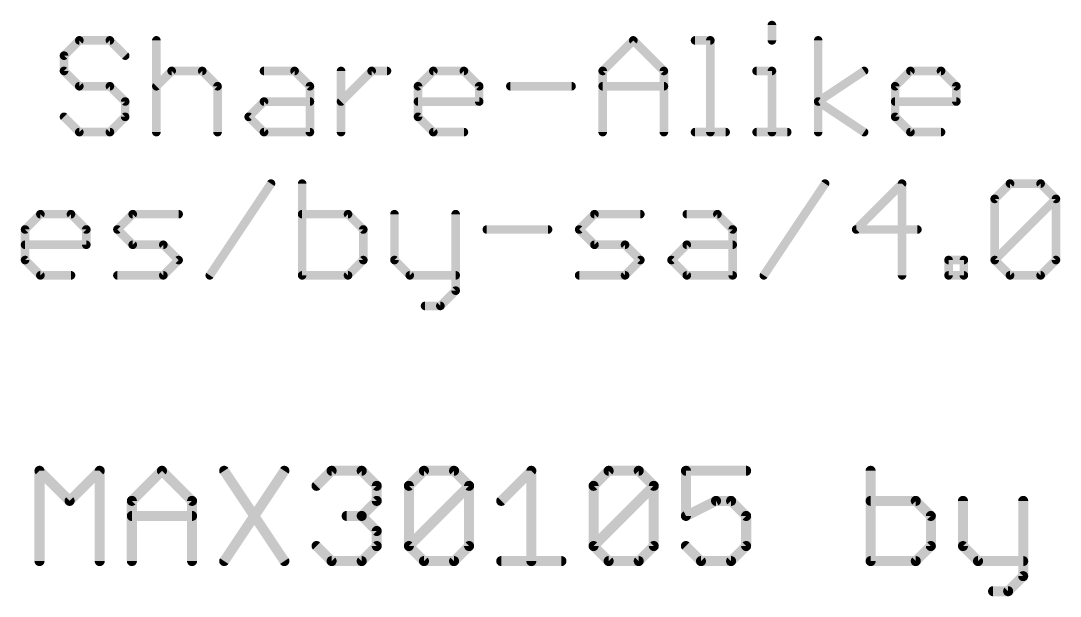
# Model space of a CAD drawing. Extents: x -23 to 84, y -20 to 26.
# Drawn here: x 49.3 to 67.73, y -19.58 to -9.38 of the extents above; entities that cross this region are included whole.
import ezdxf

# ---------------------------------------------------------------- set-up
doc = ezdxf.new("R2010")
doc.units = 0
doc.layers.add('51', color=53, linetype='CONTINUOUS')

msp = doc.modelspace()

# ---------------------------------------------------------------- linework, layer by layer
at = {"layer": '51'}
for points, const_width in [([(62.6195, -9.4556), (62.6195, -9.7268)], 0.1524), ([(50.3408, -9.7268), (50.0697, -9.998)], 0.1524), ([(50.8831, -9.7268), (50.3408, -9.7268)], 0.1524), ([(51.1543, -9.998), (50.8831, -9.7268)], 0.1524), ([(51.7068, -9.7268), (51.7068, -11.3538)], 0.1524), ([(59.6197, -10.2691), (60.1621, -9.7268)], 0.1524), ([(60.1621, -9.7268), (60.7044, -10.2691)], 0.1524), ([(61.2569, -9.7268), (61.5281, -9.7268)], 0.1524), ([(61.5281, -9.7268), (61.5281, -11.3538)], 0.1524), ([(63.4398, -11.3538), (63.4398, -9.7268)], 0.1524), ([(50.0697, -9.998), (50.0697, -10.2691)], 0.1524), ([(50.0697, -10.2691), (50.3408, -10.5403)], 0.1524), ([(51.7068, -10.5403), (51.978, -10.2691)], 0.1524), ([(51.978, -10.2691), (52.5203, -10.2691)], 0.1524), ([(52.5203, -10.2691), (52.7915, -10.5403)], 0.1524), ([(53.6151, -10.2691), (54.1575, -10.2691)], 0.1524), ([(54.1575, -10.2691), (54.4286, -10.5403)], 0.1524), ([(54.9811, -11.3538), (54.9811, -10.2691)], 0.1524), ([(54.9811, -10.8115), (55.5235, -10.2691)], 0.1524), ([(55.5235, -10.2691), (55.7946, -10.2691)], 0.1524), ([(56.3454, -10.5403), (56.6166, -10.2691)], 0.1524), ([(56.6166, -10.2691), (57.1589, -10.2691)], 0.1524), ([(57.1589, -10.2691), (57.4301, -10.5403)], 0.1524), ([(59.6197, -11.3538), (59.6197, -10.2691)], 0.1524), ([(60.7044, -10.2691), (60.7044, -11.3538)], 0.1524), ([(62.3483, -10.2691), (62.6195, -10.2691)], 0.1524), ([(62.6195, -10.2691), (62.6195, -11.3538)], 0.1524), ([(63.4398, -10.8115), (64.2533, -10.2691)], 0.1524), ([(64.8041, -10.5403), (65.0752, -10.2691)], 0.1524), ([(65.0752, -10.2691), (65.6176, -10.2691)], 0.1524), ([(65.6176, -10.2691), (65.8887, -10.5403)], 0.1524), ([(50.3408, -10.5403), (50.8831, -10.5403)], 0.1524), ([(50.8831, -10.5403), (51.1543, -10.8115)], 0.1524), ([(52.7915, -10.5403), (52.7915, -11.3538)], 0.1524), ([(54.4286, -10.5403), (54.4286, -11.3538)], 0.1524), ([(56.3454, -11.0826), (56.3454, -10.5403)], 0.1524), ([(57.4301, -10.5403), (57.4301, -10.8115)], 0.1524), ([(57.9826, -10.5403), (59.0672, -10.5403)], 0.1524), ([(59.6197, -10.5403), (60.7044, -10.5403)], 0.1524), ([(64.8041, -11.0826), (64.8041, -10.5403)], 0.1524), ([(65.8887, -10.5403), (65.8887, -10.8115)], 0.1524), ([(51.1543, -10.8115), (51.1543, -11.0826)], 0.1524), ([(53.344, -11.0826), (53.6151, -10.8115)], 0.1524), ([(53.6151, -10.8115), (54.4286, -10.8115)], 0.1524), ([(57.4301, -10.8115), (56.3454, -10.8115)], 0.1524), ([(64.2533, -11.3538), (63.4398, -10.8115)], 0.1524), ([(65.8887, -10.8115), (64.8041, -10.8115)], 0.1524), ([(50.3408, -11.3538), (50.0697, -11.0826)], 0.1524), ([(51.1543, -11.0826), (50.8831, -11.3538)], 0.1524), ([(53.6151, -11.3538), (53.344, -11.0826)], 0.1524), ([(56.6166, -11.3538), (56.3454, -11.0826)], 0.1524), ([(65.0752, -11.3538), (64.8041, -11.0826)], 0.1524), ([(50.8831, -11.3538), (50.3408, -11.3538)], 0.1524), ([(54.4286, -11.3538), (53.6151, -11.3538)], 0.1524), ([(57.1589, -11.3538), (56.6166, -11.3538)], 0.1524), ([(61.2569, -11.3538), (61.7992, -11.3538)], 0.1524), ([(62.3483, -11.3538), (62.8907, -11.3538)], 0.1524), ([(65.6176, -11.3538), (65.0752, -11.3538)], 0.1524), ([(52.6538, -13.8938), (53.7385, -12.2668)], 0.1524), ([(54.291, -12.2668), (54.291, -13.8938)], 0.1524), ([(62.4767, -13.8938), (63.5614, -12.2668)], 0.1524), ([(64.9274, -12.2668), (64.1139, -13.0803)], 0.1524), ([(64.9274, -13.8938), (64.9274, -12.2668)], 0.1524), ([(66.5696, -12.538), (66.8408, -12.2668)], 0.1524), ([(66.8408, -12.2668), (67.3831, -12.2668)], 0.1524), ([(67.3831, -12.2668), (67.6543, -12.538)], 0.1524), ([(66.5696, -13.6226), (66.5696, -12.538)], 0.1524), ([(66.5696, -13.6226), (67.6543, -12.538)], 0.1524), ([(67.6543, -12.538), (67.6543, -13.6226)], 0.1524), ([(49.3795, -13.0803), (49.6506, -12.8091)], 0.1524), ([(49.6506, -12.8091), (50.193, -12.8091)], 0.1524), ([(50.193, -12.8091), (50.4641, -13.0803)], 0.1524), ([(51.0166, -13.0803), (51.2878, -12.8091)], 0.1524), ([(51.2878, -12.8091), (52.1013, -12.8091)], 0.1524), ([(55.1044, -12.8091), (54.291, -12.8091)], 0.1524), ([(55.3756, -13.0803), (55.1044, -12.8091)], 0.1524), ([(55.9281, -12.8091), (55.9281, -13.6226)], 0.1524), ([(57.0128, -12.8091), (57.0128, -14.165)], 0.1524), ([(59.2024, -13.0803), (59.4736, -12.8091)], 0.1524), ([(59.4736, -12.8091), (60.2871, -12.8091)], 0.1524), ([(61.1107, -12.8091), (61.6531, -12.8091)], 0.1524), ([(61.6531, -12.8091), (61.9242, -13.0803)], 0.1524), ([(49.3795, -13.6226), (49.3795, -13.0803)], 0.1524), ([(50.4641, -13.0803), (50.4641, -13.3515)], 0.1524), ([(51.2878, -13.3515), (51.0166, -13.0803)], 0.1524), ([(55.3756, -13.6226), (55.3756, -13.0803)], 0.1524), ([(57.5653, -13.0803), (58.6499, -13.0803)], 0.1524), ([(59.4736, -13.3515), (59.2024, -13.0803)], 0.1524), ([(61.9242, -13.0803), (61.9242, -13.8938)], 0.1524), ([(64.1139, -13.0803), (65.1985, -13.0803)], 0.1524), ([(50.4641, -13.3515), (49.3795, -13.3515)], 0.1524), ([(51.8301, -13.3515), (51.2878, -13.3515)], 0.1524), ([(52.1013, -13.6226), (51.8301, -13.3515)], 0.1524), ([(60.0159, -13.3515), (59.4736, -13.3515)], 0.1524), ([(60.2871, -13.6226), (60.0159, -13.3515)], 0.1524), ([(60.8396, -13.6226), (61.1107, -13.3515)], 0.1524), ([(61.1107, -13.3515), (61.9242, -13.3515)], 0.1524), ([(49.6506, -13.8938), (49.3795, -13.6226)], 0.1524), ([(51.8301, -13.8938), (52.1013, -13.6226)], 0.1524), ([(55.1044, -13.8938), (55.3756, -13.6226)], 0.1524), ([(55.9281, -13.6226), (56.1993, -13.8938)], 0.1524), ([(60.0159, -13.8938), (60.2871, -13.6226)], 0.1524), ([(61.1107, -13.8938), (60.8396, -13.6226)], 0.1524), ([(65.751, -13.8938), (65.751, -13.6226)], 0.1524), ([(65.751, -13.6226), (66.0222, -13.6226)], 0.1524), ([(66.0222, -13.6226), (66.0222, -13.8938)], 0.1524), ([(66.8408, -13.8938), (66.5696, -13.6226)], 0.1524), ([(67.6543, -13.6226), (67.3831, -13.8938)], 0.1524), ([(50.193, -13.8938), (49.6506, -13.8938)], 0.1524), ([(51.0166, -13.8938), (51.8301, -13.8938)], 0.1524), ([(54.291, -13.8938), (55.1044, -13.8938)], 0.1524), ([(56.1993, -13.8938), (57.0128, -13.8938)], 0.1524), ([(59.2024, -13.8938), (60.0159, -13.8938)], 0.1524), ([(61.9242, -13.8938), (61.1107, -13.8938)], 0.1524), ([(66.0222, -13.8938), (65.751, -13.8938)], 0.1524), ([(67.3831, -13.8938), (66.8408, -13.8938)], 0.1524), ([(57.0128, -14.165), (56.7416, -14.4361)], 0.1524), ([(56.7416, -14.4361), (56.4704, -14.4361)], 0.1524), ([(49.6349, -18.9611), (49.6349, -17.3595)], 0.1778), ([(49.6349, -17.3595), (50.1688, -17.8934)], 0.1778), ([(50.1688, -17.8934), (50.7027, -17.3595)], 0.1778), ([(50.7027, -17.3595), (50.7027, -18.9611)], 0.1778), ([(51.2721, -17.8934), (51.806, -17.3595)], 0.1778), ([(51.806, -17.3595), (52.3398, -17.8934)], 0.1778), ([(52.9093, -17.3595), (53.977, -18.9611)], 0.1778), ([(53.977, -17.3595), (52.9093, -18.9611)], 0.1778), ([(54.5464, -17.6265), (54.8133, -17.3595)], 0.1778), ([(54.8133, -17.3595), (55.3472, -17.3595)], 0.1778), ([(55.3472, -17.3595), (55.6141, -17.6265)], 0.1778), ([(56.1836, -17.6265), (56.4505, -17.3595)], 0.1778), ([(56.4505, -17.3595), (56.9844, -17.3595)], 0.1778), ([(56.9844, -17.3595), (57.2513, -17.6265)], 0.1778), ([(57.8207, -17.8934), (58.3546, -17.3595)], 0.1778), ([(58.3546, -17.3595), (58.3546, -18.9611)], 0.1778), ([(59.4579, -17.6265), (59.7248, -17.3595)], 0.1778), ([(59.7248, -17.3595), (60.2587, -17.3595)], 0.1778), ([(60.2587, -17.3595), (60.5256, -17.6265)], 0.1778), ([(62.1628, -17.3595), (61.095, -17.3595)], 0.1778), ([(61.095, -17.3595), (61.095, -18.1603)], 0.1778), ([(64.3694, -17.3595), (64.3694, -18.9611)], 0.1778), ([(55.6141, -17.6265), (55.6141, -17.8934)], 0.1778), ([(56.1836, -18.6942), (56.1836, -17.6265)], 0.1778), ([(56.1836, -18.6942), (57.2513, -17.6265)], 0.1778), ([(57.2513, -17.6265), (57.2513, -18.6942)], 0.1778), ([(59.4579, -18.6942), (59.4579, -17.6265)], 0.1778), ([(59.4579, -18.6942), (60.5256, -17.6265)], 0.1778), ([(60.5256, -17.6265), (60.5256, -18.6942)], 0.1778), ([(51.2721, -18.9611), (51.2721, -17.8934)], 0.1778), ([(52.3398, -17.8934), (52.3398, -18.9611)], 0.1778), ([(55.6141, -17.8934), (55.3472, -18.1603)], 0.1778), ([(61.095, -18.1603), (61.6289, -17.8934)], 0.1778), ([(61.6289, -17.8934), (61.8958, -17.8934)], 0.1778), ([(61.8958, -17.8934), (62.1628, -18.1603)], 0.1778), ([(65.1701, -17.8934), (64.3694, -17.8934)], 0.1778), ([(65.4371, -18.1603), (65.1701, -17.8934)], 0.1778), ([(66.0065, -17.8934), (66.0065, -18.6942)], 0.1778), ([(67.0742, -17.8934), (67.0742, -19.228)], 0.1778), ([(51.2721, -18.1603), (52.3398, -18.1603)], 0.1778), ([(55.3472, -18.1603), (55.0803, -18.1603)], 0.1778), ([(55.3472, -18.1603), (55.6141, -18.4272)], 0.1778), ([(62.1628, -18.1603), (62.1628, -18.6942)], 0.1778), ([(65.4371, -18.6942), (65.4371, -18.1603)], 0.1778), ([(55.6141, -18.4272), (55.6141, -18.6942)], 0.1778), ([(54.8133, -18.9611), (54.5464, -18.6942)], 0.1778), ([(55.6141, -18.6942), (55.3472, -18.9611)], 0.1778), ([(56.4505, -18.9611), (56.1836, -18.6942)], 0.1778), ([(57.2513, -18.6942), (56.9844, -18.9611)], 0.1778), ([(59.7248, -18.9611), (59.4579, -18.6942)], 0.1778), ([(60.5256, -18.6942), (60.2587, -18.9611)], 0.1778), ([(61.362, -18.9611), (61.095, -18.6942)], 0.1778), ([(62.1628, -18.6942), (61.8958, -18.9611)], 0.1778), ([(65.1701, -18.9611), (65.4371, -18.6942)], 0.1778), ([(66.0065, -18.6942), (66.2734, -18.9611)], 0.1778), ([(55.3472, -18.9611), (54.8133, -18.9611)], 0.1778), ([(56.9844, -18.9611), (56.4505, -18.9611)], 0.1778), ([(57.8207, -18.9611), (58.8884, -18.9611)], 0.1778), ([(60.2587, -18.9611), (59.7248, -18.9611)], 0.1778), ([(61.8958, -18.9611), (61.362, -18.9611)], 0.1778), ([(64.3694, -18.9611), (65.1701, -18.9611)], 0.1778), ([(66.2734, -18.9611), (67.0742, -18.9611)], 0.1778), ([(67.0742, -19.228), (66.8073, -19.495)], 0.1778), ([(66.8073, -19.495), (66.5404, -19.495)], 0.1778)]:
    msp.add_lwpolyline(points, dxfattribs=dict(at, const_width=const_width))
for points, const_width in [([(62.6576, -9.4556, 1), (62.5814, -9.4556)], 0.0762), ([(50.3408, -9.6887, 1), (50.3408, -9.7649)], 0.0762), ([(50.3678, -9.7538, 1), (50.3139, -9.6999)], 0.0762), ([(50.9101, -9.6999, 1), (50.8562, -9.7538)], 0.0762), ([(50.8831, -9.7649, 1), (50.8831, -9.6887)], 0.0762), ([(51.7449, -9.7268, 1), (51.6687, -9.7268)], 0.0762), ([(60.189, -9.6999, 1), (60.1351, -9.7538)], 0.0762), ([(60.189, -9.7538, 1), (60.1351, -9.6999)], 0.0762), ([(61.2569, -9.6887, 1), (61.2569, -9.7649)], 0.0762), ([(61.5662, -9.7268, 1), (61.49, -9.7268)], 0.0762), ([(61.5281, -9.7649, 1), (61.5281, -9.6887)], 0.0762), ([(62.5814, -9.7268, 1), (62.6576, -9.7268)], 0.0762), ([(63.4779, -9.7268, 1), (63.4017, -9.7268)], 0.0762), ([(50.0427, -9.971, 1), (50.0966, -10.0249)], 0.0762), ([(50.1078, -9.998, 1), (50.0316, -9.998)], 0.0762), ([(51.1274, -10.0249, 1), (51.1813, -9.971)], 0.0762), ([(50.0966, -10.2422, 1), (50.0427, -10.2961)], 0.0762), ([(50.0316, -10.2691, 1), (50.1078, -10.2691)], 0.0762), ([(51.978, -10.231, 1), (51.978, -10.3072)], 0.0762), ([(52.0049, -10.2961, 1), (51.951, -10.2422)], 0.0762), ([(52.5472, -10.2422, 1), (52.4934, -10.2961)], 0.0762), ([(52.5203, -10.3072, 1), (52.5203, -10.231)], 0.0762), ([(53.6151, -10.231, 1), (53.6151, -10.3072)], 0.0762), ([(54.1844, -10.2422, 1), (54.1305, -10.2961)], 0.0762), ([(54.1575, -10.3072, 1), (54.1575, -10.231)], 0.0762), ([(55.0192, -10.2691, 1), (54.943, -10.2691)], 0.0762), ([(55.5235, -10.231, 1), (55.5235, -10.3072)], 0.0762), ([(55.5504, -10.2961, 1), (55.4965, -10.2422)], 0.0762), ([(55.7946, -10.3072, 1), (55.7946, -10.231)], 0.0762), ([(56.6166, -10.231, 1), (56.6166, -10.3072)], 0.0762), ([(56.6435, -10.2961, 1), (56.5896, -10.2422)], 0.0762), ([(57.1859, -10.2422, 1), (57.132, -10.2961)], 0.0762), ([(57.1589, -10.3072, 1), (57.1589, -10.231)], 0.0762), ([(59.6578, -10.2691, 1), (59.5816, -10.2691)], 0.0762), ([(59.5928, -10.2422, 1), (59.6467, -10.2961)], 0.0762), ([(60.7425, -10.2691, 1), (60.6663, -10.2691)], 0.0762), ([(60.6774, -10.2961, 1), (60.7313, -10.2422)], 0.0762), ([(62.3483, -10.231, 1), (62.3483, -10.3072)], 0.0762), ([(62.6576, -10.2691, 1), (62.5814, -10.2691)], 0.0762), ([(62.6195, -10.3072, 1), (62.6195, -10.231)], 0.0762), ([(64.2744, -10.3008, 1), (64.2321, -10.2374)], 0.0762), ([(65.0752, -10.231, 1), (65.0752, -10.3072)], 0.0762), ([(65.1022, -10.2961, 1), (65.0483, -10.2422)], 0.0762), ([(65.6445, -10.2422, 1), (65.5906, -10.2961)], 0.0762), ([(65.6176, -10.3072, 1), (65.6176, -10.231)], 0.0762), ([(50.3408, -10.5022, 1), (50.3408, -10.5784)], 0.0762), ([(50.3139, -10.5672, 1), (50.3678, -10.5134)], 0.0762), ([(50.9101, -10.5134, 1), (50.8562, -10.5672)], 0.0762), ([(50.8831, -10.5784, 1), (50.8831, -10.5022)], 0.0762), ([(51.6799, -10.5134, 1), (51.7338, -10.5672)], 0.0762), ([(52.8296, -10.5403, 1), (52.7534, -10.5403)], 0.0762), ([(52.7645, -10.5672, 1), (52.8184, -10.5134)], 0.0762), ([(54.4667, -10.5403, 1), (54.3905, -10.5403)], 0.0762), ([(54.4017, -10.5672, 1), (54.4556, -10.5134)], 0.0762), ([(56.3835, -10.5403, 1), (56.3073, -10.5403)], 0.0762), ([(56.3185, -10.5134, 1), (56.3724, -10.5672)], 0.0762), ([(57.4682, -10.5403, 1), (57.392, -10.5403)], 0.0762), ([(57.4031, -10.5672, 1), (57.457, -10.5134)], 0.0762), ([(57.9826, -10.5022, 1), (57.9826, -10.5784)], 0.0762), ([(59.0672, -10.5784, 1), (59.0672, -10.5022)], 0.0762), ([(59.6197, -10.5022, 1), (59.6197, -10.5784)], 0.0762), ([(60.7044, -10.5784, 1), (60.7044, -10.5022)], 0.0762), ([(64.8422, -10.5403, 1), (64.766, -10.5403)], 0.0762), ([(64.7771, -10.5134, 1), (64.831, -10.5672)], 0.0762), ([(65.9268, -10.5403, 1), (65.8506, -10.5403)], 0.0762), ([(65.8618, -10.5672, 1), (65.9157, -10.5134)], 0.0762), ([(51.1924, -10.8115, 1), (51.1162, -10.8115)], 0.0762), ([(51.1274, -10.8384, 1), (51.1813, -10.7845)], 0.0762), ([(53.6151, -10.7734, 1), (53.6151, -10.8496)], 0.0762), ([(53.6421, -10.8384, 1), (53.5882, -10.7845)], 0.0762), ([(54.4286, -10.8496, 1), (54.4286, -10.7734)], 0.0762), ([(54.9542, -10.7845, 1), (55.0081, -10.8384)], 0.0762), ([(56.3454, -10.7734, 1), (56.3454, -10.8496)], 0.0762), ([(57.392, -10.8115, 1), (57.4682, -10.8115)], 0.0762), ([(57.4301, -10.8496, 1), (57.4301, -10.7734)], 0.0762), ([(63.4609, -10.7798, 1), (63.4186, -10.8432)], 0.0762), ([(63.4186, -10.7798, 1), (63.4609, -10.8432)], 0.0762), ([(64.8041, -10.7734, 1), (64.8041, -10.8496)], 0.0762), ([(65.8506, -10.8115, 1), (65.9268, -10.8115)], 0.0762), ([(65.8887, -10.8496, 1), (65.8887, -10.7734)], 0.0762), ([(50.0966, -11.0557, 1), (50.0427, -11.1096)], 0.0762), ([(51.1162, -11.0826, 1), (51.1924, -11.0826)], 0.0762), ([(51.1813, -11.1096, 1), (51.1274, -11.0557)], 0.0762), ([(53.3709, -11.0557, 1), (53.317, -11.1096)], 0.0762), ([(53.317, -11.0557, 1), (53.3709, -11.1096)], 0.0762), ([(56.3724, -11.0557, 1), (56.3185, -11.1096)], 0.0762), ([(56.3073, -11.0826, 1), (56.3835, -11.0826)], 0.0762), ([(64.831, -11.0557, 1), (64.7771, -11.1096)], 0.0762), ([(64.766, -11.0826, 1), (64.8422, -11.0826)], 0.0762), ([(50.3408, -11.3157, 1), (50.3408, -11.3919)], 0.0762), ([(50.3139, -11.3807, 1), (50.3678, -11.3269)], 0.0762), ([(50.8562, -11.3269, 1), (50.9101, -11.3807)], 0.0762), ([(50.8831, -11.3919, 1), (50.8831, -11.3157)], 0.0762), ([(51.6687, -11.3538, 1), (51.7449, -11.3538)], 0.0762), ([(52.7534, -11.3538, 1), (52.8296, -11.3538)], 0.0762), ([(53.6151, -11.3157, 1), (53.6151, -11.3919)], 0.0762), ([(53.5882, -11.3807, 1), (53.6421, -11.3269)], 0.0762), ([(54.3905, -11.3538, 1), (54.4667, -11.3538)], 0.0762), ([(54.4286, -11.3919, 1), (54.4286, -11.3157)], 0.0762), ([(54.943, -11.3538, 1), (55.0192, -11.3538)], 0.0762), ([(56.6166, -11.3157, 1), (56.6166, -11.3919)], 0.0762), ([(56.5896, -11.3807, 1), (56.6435, -11.3269)], 0.0762), ([(57.1589, -11.3919, 1), (57.1589, -11.3157)], 0.0762), ([(59.5816, -11.3538, 1), (59.6578, -11.3538)], 0.0762), ([(60.6663, -11.3538, 1), (60.7425, -11.3538)], 0.0762), ([(61.2569, -11.3157, 1), (61.2569, -11.3919)], 0.0762), ([(61.49, -11.3538, 1), (61.5662, -11.3538)], 0.0762), ([(61.7992, -11.3919, 1), (61.7992, -11.3157)], 0.0762), ([(62.3483, -11.3157, 1), (62.3483, -11.3919)], 0.0762), ([(62.5814, -11.3538, 1), (62.6576, -11.3538)], 0.0762), ([(62.8907, -11.3919, 1), (62.8907, -11.3157)], 0.0762), ([(63.4017, -11.3538, 1), (63.4779, -11.3538)], 0.0762), ([(64.2321, -11.3855, 1), (64.2744, -11.3221)], 0.0762), ([(65.0752, -11.3157, 1), (65.0752, -11.3919)], 0.0762), ([(65.0483, -11.3807, 1), (65.1022, -11.3269)], 0.0762), ([(65.6176, -11.3919, 1), (65.6176, -11.3157)], 0.0762), ([(53.7702, -12.2879, 1), (53.7068, -12.2457)], 0.0762), ([(54.3291, -12.2668, 1), (54.2529, -12.2668)], 0.0762), ([(63.5931, -12.2879, 1), (63.5297, -12.2457)], 0.0762), ([(64.9655, -12.2668, 1), (64.8893, -12.2668)], 0.0762), ([(64.9543, -12.2938, 1), (64.9004, -12.2399)], 0.0762), ([(66.8408, -12.2287, 1), (66.8408, -12.3049)], 0.0762), ([(66.8677, -12.2938, 1), (66.8138, -12.2399)], 0.0762), ([(67.4101, -12.2399, 1), (67.3562, -12.2938)], 0.0762), ([(67.3831, -12.3049, 1), (67.3831, -12.2287)], 0.0762), ([(66.6077, -12.538, 1), (66.5315, -12.538)], 0.0762), ([(66.5427, -12.511, 1), (66.5966, -12.5649)], 0.0762), ([(67.6924, -12.538, 1), (67.6162, -12.538)], 0.0762), ([(67.6812, -12.5649, 1), (67.6273, -12.511)], 0.0762), ([(67.6273, -12.5649, 1), (67.6812, -12.511)], 0.0762), ([(49.6506, -12.771, 1), (49.6506, -12.8472)], 0.0762), ([(49.6776, -12.8361, 1), (49.6237, -12.7822)], 0.0762), ([(50.2199, -12.7822, 1), (50.166, -12.8361)], 0.0762), ([(50.193, -12.8472, 1), (50.193, -12.771)], 0.0762), ([(51.2878, -12.771, 1), (51.2878, -12.8472)], 0.0762), ([(51.3147, -12.8361, 1), (51.2609, -12.7822)], 0.0762), ([(52.1013, -12.8472, 1), (52.1013, -12.771)], 0.0762), ([(54.291, -12.771, 1), (54.291, -12.8472)], 0.0762), ([(55.1314, -12.7822, 1), (55.0775, -12.8361)], 0.0762), ([(55.1044, -12.8472, 1), (55.1044, -12.771)], 0.0762), ([(55.9662, -12.8091, 1), (55.89, -12.8091)], 0.0762), ([(57.0509, -12.8091, 1), (56.9747, -12.8091)], 0.0762), ([(59.4736, -12.771, 1), (59.4736, -12.8472)], 0.0762), ([(59.5005, -12.8361, 1), (59.4466, -12.7822)], 0.0762), ([(60.2871, -12.8472, 1), (60.2871, -12.771)], 0.0762), ([(61.1107, -12.771, 1), (61.1107, -12.8472)], 0.0762), ([(61.68, -12.7822, 1), (61.6261, -12.8361)], 0.0762), ([(61.6531, -12.8472, 1), (61.6531, -12.771)], 0.0762), ([(49.4176, -13.0803, 1), (49.3414, -13.0803)], 0.0762), ([(49.3525, -13.0534, 1), (49.4064, -13.1072)], 0.0762), ([(50.5022, -13.0803, 1), (50.426, -13.0803)], 0.0762), ([(50.4372, -13.1072, 1), (50.4911, -13.0534)], 0.0762), ([(51.0436, -13.0534, 1), (50.9897, -13.1072)], 0.0762), ([(50.9897, -13.0534, 1), (51.0436, -13.1072)], 0.0762), ([(55.4137, -13.0803, 1), (55.3375, -13.0803)], 0.0762), ([(55.3487, -13.1072, 1), (55.4026, -13.0534)], 0.0762), ([(57.5653, -13.0422, 1), (57.5653, -13.1184)], 0.0762), ([(58.6499, -13.1184, 1), (58.6499, -13.0422)], 0.0762), ([(59.2294, -13.0534, 1), (59.1755, -13.1072)], 0.0762), ([(59.1755, -13.0534, 1), (59.2294, -13.1072)], 0.0762), ([(61.9623, -13.0803, 1), (61.8861, -13.0803)], 0.0762), ([(61.8973, -13.1072, 1), (61.9512, -13.0534)], 0.0762), ([(64.1139, -13.0422, 1), (64.1139, -13.1184)], 0.0762), ([(64.0869, -13.0534, 1), (64.1408, -13.1072)], 0.0762), ([(65.1985, -13.1184, 1), (65.1985, -13.0422)], 0.0762), ([(49.3795, -13.3134, 1), (49.3795, -13.3896)], 0.0762), ([(50.426, -13.3515, 1), (50.5022, -13.3515)], 0.0762), ([(50.4641, -13.3896, 1), (50.4641, -13.3134)], 0.0762), ([(51.2878, -13.3134, 1), (51.2878, -13.3896)], 0.0762), ([(51.2609, -13.3784, 1), (51.3147, -13.3245)], 0.0762), ([(51.8571, -13.3245, 1), (51.8032, -13.3784)], 0.0762), ([(51.8301, -13.3896, 1), (51.8301, -13.3134)], 0.0762), ([(59.4736, -13.3134, 1), (59.4736, -13.3896)], 0.0762), ([(59.4466, -13.3784, 1), (59.5005, -13.3245)], 0.0762), ([(60.0429, -13.3245, 1), (59.989, -13.3784)], 0.0762), ([(60.0159, -13.3896, 1), (60.0159, -13.3134)], 0.0762), ([(61.1107, -13.3134, 1), (61.1107, -13.3896)], 0.0762), ([(61.1377, -13.3784, 1), (61.0838, -13.3245)], 0.0762), ([(61.9242, -13.3896, 1), (61.9242, -13.3134)], 0.0762), ([(49.4064, -13.5957, 1), (49.3525, -13.6496)], 0.0762), ([(49.3414, -13.6226, 1), (49.4176, -13.6226)], 0.0762), ([(52.1282, -13.6496, 1), (52.0744, -13.5957)], 0.0762), ([(52.0744, -13.6496, 1), (52.1282, -13.5957)], 0.0762), ([(55.3375, -13.6226, 1), (55.4137, -13.6226)], 0.0762), ([(55.4025, -13.6496, 1), (55.3487, -13.5957)], 0.0762), ([(55.955, -13.5957, 1), (55.9012, -13.6496)], 0.0762), ([(55.89, -13.6226, 1), (55.9662, -13.6226)], 0.0762), ([(60.314, -13.6496, 1), (60.2601, -13.5957)], 0.0762), ([(60.2601, -13.6496, 1), (60.314, -13.5957)], 0.0762), ([(60.8665, -13.5957, 1), (60.8126, -13.6496)], 0.0762), ([(60.8126, -13.5957, 1), (60.8665, -13.6496)], 0.0762), ([(65.7891, -13.6226, 1), (65.7129, -13.6226)], 0.0762), ([(65.751, -13.5845, 1), (65.751, -13.6607)], 0.0762), ([(66.0603, -13.6226, 1), (65.9841, -13.6226)], 0.0762), ([(66.0222, -13.6607, 1), (66.0222, -13.5845)], 0.0762), ([(66.5966, -13.5957, 1), (66.5427, -13.6496)], 0.0762), ([(66.5427, -13.5957, 1), (66.5966, -13.6496)], 0.0762), ([(66.5315, -13.6226, 1), (66.6077, -13.6226)], 0.0762), ([(67.6162, -13.6226, 1), (67.6924, -13.6226)], 0.0762), ([(67.6812, -13.6496, 1), (67.6273, -13.5957)], 0.0762), ([(49.6506, -13.8557, 1), (49.6506, -13.9319)], 0.0762), ([(50.193, -13.9319, 1), (50.193, -13.8557)], 0.0762), ([(51.0166, -13.8557, 1), (51.0166, -13.9319)], 0.0762), ([(51.8301, -13.9319, 1), (51.8301, -13.8557)], 0.0762), ([(54.291, -13.8557, 1), (54.291, -13.9319)], 0.0762), ([(55.1044, -13.9319, 1), (55.1044, -13.8557)], 0.0762), ([(56.1993, -13.8557, 1), (56.1993, -13.9319)], 0.0762), ([(57.0128, -13.9319, 1), (57.0128, -13.8557)], 0.0762), ([(59.2024, -13.8557, 1), (59.2024, -13.9319)], 0.0762), ([(60.0159, -13.9319, 1), (60.0159, -13.8557)], 0.0762), ([(61.1107, -13.8557, 1), (61.1107, -13.9319)], 0.0762), ([(61.9242, -13.9319, 1), (61.9242, -13.8557)], 0.0762), ([(65.751, -13.8557, 1), (65.751, -13.9319)], 0.0762), ([(66.0222, -13.9319, 1), (66.0222, -13.8557)], 0.0762), ([(66.8408, -13.8557, 1), (66.8408, -13.9319)], 0.0762), ([(67.3831, -13.9319, 1), (67.3831, -13.8557)], 0.0762), ([(49.6237, -13.9207, 1), (49.6776, -13.8669)], 0.0762), ([(51.8032, -13.8669, 1), (51.8571, -13.9207)], 0.0762), ([(52.6221, -13.8727, 1), (52.6855, -13.9149)], 0.0762), ([(54.2529, -13.8938, 1), (54.3291, -13.8938)], 0.0762), ([(55.0775, -13.8669, 1), (55.1314, -13.9207)], 0.0762), ([(56.1723, -13.9207, 1), (56.2262, -13.8669)], 0.0762), ([(59.989, -13.8669, 1), (60.0429, -13.9207)], 0.0762), ([(61.0838, -13.9207, 1), (61.1377, -13.8669)], 0.0762), ([(61.8861, -13.8938, 1), (61.9623, -13.8938)], 0.0762), ([(62.445, -13.8727, 1), (62.5084, -13.9149)], 0.0762), ([(64.8893, -13.8938, 1), (64.9655, -13.8938)], 0.0762), ([(65.7129, -13.8938, 1), (65.7891, -13.8938)], 0.0762), ([(65.9841, -13.8938, 1), (66.0603, -13.8938)], 0.0762), ([(66.8138, -13.9207, 1), (66.8677, -13.8669)], 0.0762), ([(67.3562, -13.8669, 1), (67.4101, -13.9207)], 0.0762), ([(56.9747, -14.165, 1), (57.0509, -14.165)], 0.0762), ([(57.0397, -14.1919, 1), (56.9858, -14.138)], 0.0762), ([(56.4704, -14.398, 1), (56.4704, -14.4742)], 0.0762), ([(56.7147, -14.4092, 1), (56.7685, -14.4631)], 0.0762), ([(56.7416, -14.4742, 1), (56.7416, -14.398)], 0.0762), ([(49.6664, -17.3281, 1), (49.6035, -17.391)], 0.0889), ([(49.6794, -17.3595, 1), (49.5905, -17.3595)], 0.0889), ([(50.7471, -17.3595, 1), (50.6582, -17.3595)], 0.0889), ([(50.7341, -17.391, 1), (50.6712, -17.3281)], 0.0889), ([(51.8374, -17.3281, 1), (51.7745, -17.391)], 0.0889), ([(51.8374, -17.391, 1), (51.7745, -17.3281)], 0.0889), ([(52.9462, -17.3349, 1), (52.8723, -17.3842)], 0.0889), ([(54.014, -17.3842, 1), (53.94, -17.3349)], 0.0889), ([(54.8133, -17.3151, 1), (54.8133, -17.404)], 0.0889), ([(54.8448, -17.391, 1), (54.7819, -17.3281)], 0.0889), ([(55.3786, -17.3281, 1), (55.3158, -17.391)], 0.0889), ([(55.3472, -17.404, 1), (55.3472, -17.3151)], 0.0889), ([(56.4505, -17.3151, 1), (56.4505, -17.404)], 0.0889), ([(56.4819, -17.391, 1), (56.4191, -17.3281)], 0.0889), ([(57.0158, -17.3281, 1), (56.9529, -17.391)], 0.0889), ([(56.9844, -17.404, 1), (56.9844, -17.3151)], 0.0889), ([(58.399, -17.3595, 1), (58.3101, -17.3595)], 0.0889), ([(58.386, -17.391, 1), (58.3232, -17.3281)], 0.0889), ([(59.7248, -17.3151, 1), (59.7248, -17.404)], 0.0889), ([(59.7562, -17.391, 1), (59.6934, -17.3281)], 0.0889), ([(60.2901, -17.3281, 1), (60.2272, -17.391)], 0.0889), ([(60.2587, -17.404, 1), (60.2587, -17.3151)], 0.0889), ([(61.095, -17.3151, 1), (61.095, -17.404)], 0.0889), ([(61.1395, -17.3595, 1), (61.0506, -17.3595)], 0.0889), ([(62.1628, -17.404, 1), (62.1628, -17.3151)], 0.0889), ([(64.4138, -17.3595, 1), (64.3249, -17.3595)], 0.0889), ([(54.515, -17.595, 1), (54.5778, -17.6579)], 0.0889), ([(55.6586, -17.6265, 1), (55.5697, -17.6265)], 0.0889), ([(55.5827, -17.6579, 1), (55.6456, -17.595)], 0.0889), ([(56.1521, -17.595, 1), (56.215, -17.6579)], 0.0889), ([(56.228, -17.6265, 1), (56.1391, -17.6265)], 0.0889), ([(57.2957, -17.6265, 1), (57.2068, -17.6265)], 0.0889), ([(57.2827, -17.6579, 1), (57.2199, -17.595)], 0.0889), ([(57.2199, -17.6579, 1), (57.2827, -17.595)], 0.0889), ([(59.5023, -17.6265, 1), (59.4134, -17.6265)], 0.0889), ([(59.4265, -17.595, 1), (59.4893, -17.6579)], 0.0889), ([(60.57, -17.6265, 1), (60.4811, -17.6265)], 0.0889), ([(60.557, -17.6579, 1), (60.4942, -17.595)], 0.0889), ([(60.4942, -17.6579, 1), (60.557, -17.595)], 0.0889), ([(50.1374, -17.862, 1), (50.2002, -17.9248)], 0.0889), ([(50.1374, -17.9248, 1), (50.2002, -17.862)], 0.0889), ([(51.2407, -17.862, 1), (51.3035, -17.9248)], 0.0889), ([(51.3166, -17.8934, 1), (51.2277, -17.8934)], 0.0889), ([(52.3843, -17.8934, 1), (52.2954, -17.8934)], 0.0889), ([(52.3084, -17.9248, 1), (52.3712, -17.862)], 0.0889), ([(55.5697, -17.8934, 1), (55.6586, -17.8934)], 0.0889), ([(55.6456, -17.9248, 1), (55.5827, -17.862)], 0.0889), ([(57.7893, -17.862, 1), (57.8522, -17.9248)], 0.0889), ([(61.6289, -17.8489, 1), (61.6289, -17.9378)], 0.0889), ([(61.6488, -17.9331, 1), (61.609, -17.8536)], 0.0889), ([(61.9273, -17.862, 1), (61.8644, -17.9248)], 0.0889), ([(61.8958, -17.9378, 1), (61.8958, -17.8489)], 0.0889), ([(64.3694, -17.8489, 1), (64.3694, -17.9378)], 0.0889), ([(65.2016, -17.862, 1), (65.1387, -17.9248)], 0.0889), ([(65.1701, -17.9378, 1), (65.1701, -17.8489)], 0.0889), ([(66.051, -17.8934, 1), (65.9621, -17.8934)], 0.0889), ([(67.1187, -17.8934, 1), (67.0298, -17.8934)], 0.0889), ([(51.2721, -18.1159, 1), (51.2721, -18.2048)], 0.0889), ([(52.3398, -18.2048, 1), (52.3398, -18.1159)], 0.0889), ([(55.0803, -18.1159, 1), (55.0803, -18.2048)], 0.0889), ([(55.3786, -18.1289, 1), (55.3158, -18.1917)], 0.0889), ([(55.3158, -18.1289, 1), (55.3786, -18.1917)], 0.0889), ([(55.3472, -18.2048, 1), (55.3472, -18.1159)], 0.0889), ([(61.0752, -18.1206, 1), (61.1149, -18.2001)], 0.0889), ([(61.0506, -18.1603, 1), (61.1395, -18.1603)], 0.0889), ([(62.2072, -18.1603, 1), (62.1183, -18.1603)], 0.0889), ([(62.1313, -18.1917, 1), (62.1942, -18.1289)], 0.0889), ([(65.4815, -18.1603, 1), (65.3926, -18.1603)], 0.0889), ([(65.4056, -18.1917, 1), (65.4685, -18.1289)], 0.0889), ([(55.6586, -18.4272, 1), (55.5697, -18.4272)], 0.0889), ([(55.5827, -18.4587, 1), (55.6456, -18.3958)], 0.0889), ([(54.5778, -18.6627, 1), (54.515, -18.7256)], 0.0889), ([(55.6456, -18.7256, 1), (55.5827, -18.6627)], 0.0889), ([(56.215, -18.6627, 1), (56.1521, -18.7256)], 0.0889), ([(57.2827, -18.7256, 1), (57.2199, -18.6627)], 0.0889), ([(59.4893, -18.6627, 1), (59.4265, -18.7256)], 0.0889), ([(60.557, -18.7256, 1), (60.4942, -18.6627)], 0.0889), ([(61.1265, -18.6627, 1), (61.0636, -18.7256)], 0.0889), ([(62.1942, -18.7256, 1), (62.1313, -18.6627)], 0.0889), ([(65.4685, -18.7256, 1), (65.4056, -18.6627)], 0.0889), ([(66.0379, -18.6627, 1), (65.9751, -18.7256)], 0.0889), ([(55.5697, -18.6942, 1), (55.6586, -18.6942)], 0.0889), ([(56.1521, -18.6627, 1), (56.215, -18.7256)], 0.0889), ([(56.1391, -18.6942, 1), (56.228, -18.6942)], 0.0889), ([(57.2068, -18.6942, 1), (57.2957, -18.6942)], 0.0889), ([(59.4265, -18.6627, 1), (59.4893, -18.7256)], 0.0889), ([(59.4134, -18.6942, 1), (59.5023, -18.6942)], 0.0889), ([(60.4811, -18.6942, 1), (60.57, -18.6942)], 0.0889), ([(62.1183, -18.6942, 1), (62.2072, -18.6942)], 0.0889), ([(65.3926, -18.6942, 1), (65.4815, -18.6942)], 0.0889), ([(65.9621, -18.6942, 1), (66.051, -18.6942)], 0.0889), ([(49.5905, -18.9611, 1), (49.6794, -18.9611)], 0.0889), ([(50.6582, -18.9611, 1), (50.7471, -18.9611)], 0.0889), ([(51.2277, -18.9611, 1), (51.3166, -18.9611)], 0.0889), ([(52.2954, -18.9611, 1), (52.3843, -18.9611)], 0.0889), ([(52.8723, -18.9364, 1), (52.9462, -18.9858)], 0.0889), ([(53.94, -18.9858, 1), (54.014, -18.9364)], 0.0889), ([(54.8133, -18.9167, 1), (54.8133, -19.0056)], 0.0889), ([(54.7819, -18.9925, 1), (54.8448, -18.9297)], 0.0889), ([(55.3158, -18.9297, 1), (55.3786, -18.9925)], 0.0889), ([(55.3472, -19.0056, 1), (55.3472, -18.9167)], 0.0889), ([(56.4505, -18.9167, 1), (56.4505, -19.0056)], 0.0889), ([(56.4191, -18.9925, 1), (56.4819, -18.9297)], 0.0889), ([(56.9529, -18.9297, 1), (57.0158, -18.9925)], 0.0889), ([(56.9844, -19.0056, 1), (56.9844, -18.9167)], 0.0889), ([(57.8207, -18.9167, 1), (57.8207, -19.0056)], 0.0889), ([(58.3101, -18.9611, 1), (58.399, -18.9611)], 0.0889), ([(58.8884, -19.0056, 1), (58.8884, -18.9167)], 0.0889), ([(59.7248, -18.9167, 1), (59.7248, -19.0056)], 0.0889), ([(59.6934, -18.9925, 1), (59.7562, -18.9297)], 0.0889), ([(60.2272, -18.9297, 1), (60.2901, -18.9925)], 0.0889), ([(60.2587, -19.0056, 1), (60.2587, -18.9167)], 0.0889), ([(61.362, -18.9167, 1), (61.362, -19.0056)], 0.0889), ([(61.3305, -18.9925, 1), (61.3934, -18.9297)], 0.0889), ([(61.8644, -18.9297, 1), (61.9273, -18.9925)], 0.0889), ([(61.8958, -19.0056, 1), (61.8958, -18.9167)], 0.0889), ([(64.3694, -18.9167, 1), (64.3694, -19.0056)], 0.0889), ([(64.3249, -18.9611, 1), (64.4138, -18.9611)], 0.0889), ([(65.1387, -18.9297, 1), (65.2016, -18.9925)], 0.0889), ([(65.1701, -19.0056, 1), (65.1701, -18.9167)], 0.0889), ([(66.2734, -18.9167, 1), (66.2734, -19.0056)], 0.0889), ([(66.242, -18.9925, 1), (66.3049, -18.9297)], 0.0889), ([(67.0742, -19.0056, 1), (67.0742, -18.9167)], 0.0889), ([(67.1057, -19.2595, 1), (67.0428, -19.1966)], 0.0889), ([(67.0298, -19.228, 1), (67.1187, -19.228)], 0.0889), ([(66.5404, -19.4505, 1), (66.5404, -19.5394)], 0.0889), ([(66.7759, -19.4635, 1), (66.8387, -19.5264)], 0.0889), ([(66.8073, -19.5394, 1), (66.8073, -19.4505)], 0.0889)]:
    msp.add_lwpolyline(points, format="xyb", dxfattribs=dict(at, const_width=const_width))

doc.saveas('drawing.dxf')
